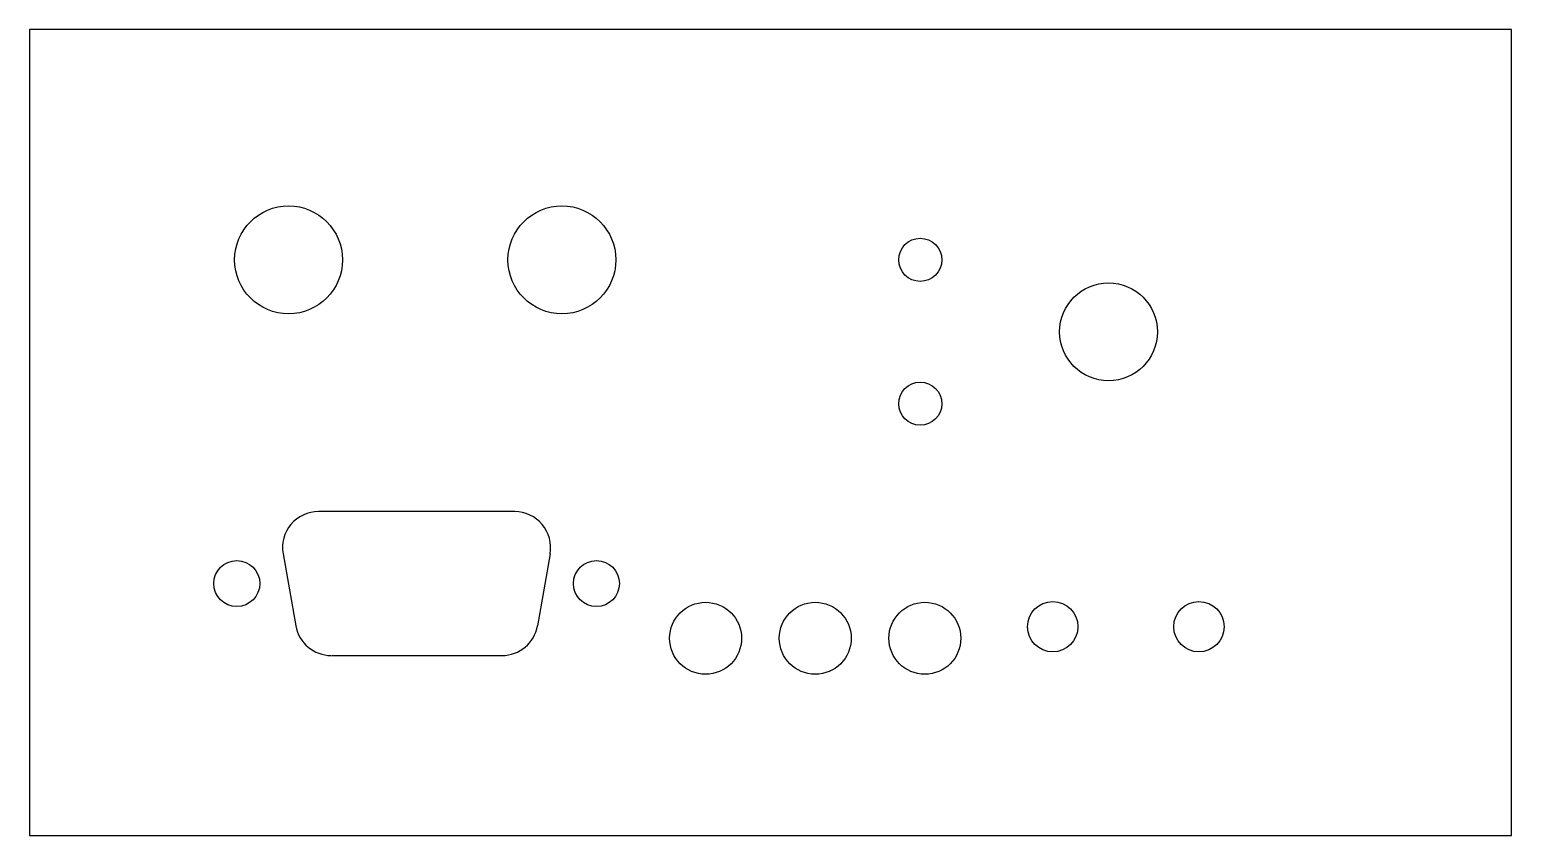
# Model space of a CAD drawing. Header units: millimetres. Extents: x 0 to 103, y 0 to 56.
import ezdxf

# ---------------------------------------------------------------- set-up
doc = ezdxf.new("R2010")
doc.units = ezdxf.units.MM
doc.layers.add('LI_CI_EL_SP', color=1, linetype='Continuous')

# ---------------------------------------------------------------- blocks, each defined once
blk = doc.blocks.new('S1068')
at = {"layer": 'LI_CI_EL_SP', "color": 1, "linetype": 'Continuous'}
for p, q in [((19.32, 5), (5.68, 5)), ((3.22, 2.07), (4.1, -2.93)), ((21.78, 2.07), (20.9, -2.93)), ((6.6, -5), (18.44, -5))]:
    blk.add_line(p, q, dxfattribs=at)
for centre in [(0, 0), (25, 0)]:
    blk.add_circle(centre, 1.6, dxfattribs=at)
for centre, start, end in [((5.68, 2.5), 90, 190), ((19.32, 2.5), 350, 450), ((6.56, -2.5), 190, 270), ((18.44, -2.5), 270, 350)]:
    blk.add_arc(centre, 2.5, start, end, dxfattribs=at)

msp = doc.modelspace()

# ---------------------------------------------------------------- linework, layer by layer
msp.add_lwpolyline([(0, 0), (103, 0), (103, 56), (0, 56)], close=True)
for centre, radius in [((18, 40), 3.75), ((37, 40), 3.75), ((61.91, 40), 1.5), ((75, 35), 3.4), ((61.91, 30), 1.5), ((46.99, 13.7), 2.5), ((54.61, 13.7), 2.5), ((62.23, 13.7), 2.5), ((71.12, 14.5), 1.75), ((81.28, 14.5), 1.75)]:
    msp.add_circle(centre, radius)

# ---------------------------------------------------------------- block references
msp.add_blockref('S1068', (14.4, 17.5))

doc.saveas('drawing.dxf')
